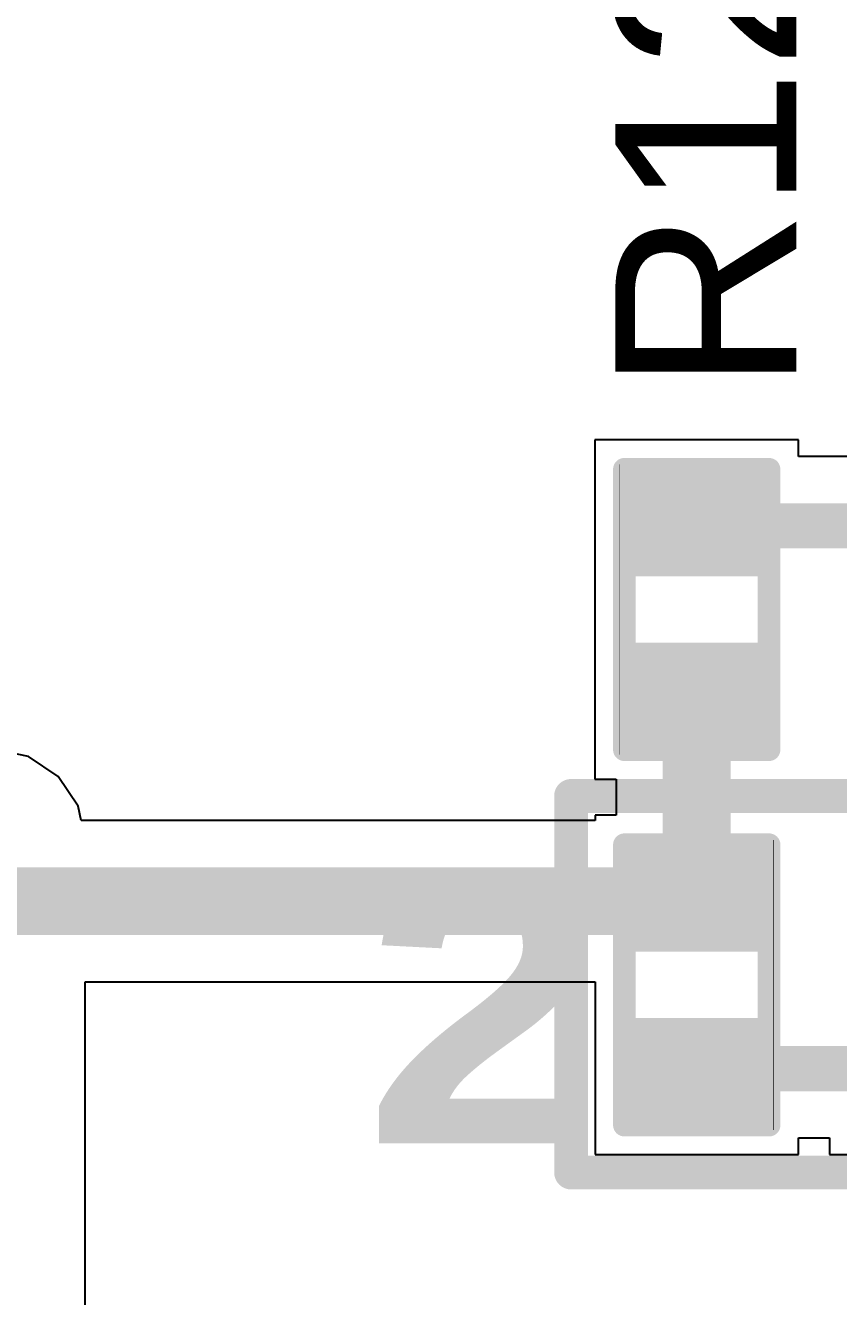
# Model space of a CAD drawing. Header units: inches. Extents: x -5 to 5328, y -4 to 5281.
# Drawn here: x 63.25 to 67.82, y 57.31 to 64.44 of the extents above; entities that cross this region are included whole.
import ezdxf

# ---------------------------------------------------------------- set-up
doc = ezdxf.new("R2010")
doc.units = ezdxf.units.IN
for name, color, linetype in [('Top Layer', 1, 'Continuous'), ('Top Overlay', 2, 'Continuous'), ('Top Paste', 8, 'Continuous'), ('Top Solder', 216, 'Continuous')]:
    doc.layers.add(name, color=color, linetype=linetype)
doc.styles.add('Arial', font='', dxfattribs={"height": 0.2})
doc.styles.add('Arial Black_Bold', font='', dxfattribs={"height": 0.2})
doc.styles.get('Arial').set_extended_font_data('Arial')
doc.styles.get('Arial Black_Bold').set_extended_font_data('Arial Black', bold=True)

# ---------------------------------------------------------------- blocks, each defined once
blk = doc.blocks.new('R___0402_87')
at = {"layer": 'Top Layer'}
for points in [[(-0.6985, -0.3175), (-0.6985, 0.3175), (-0.2413, 0.3175), (-0.2413, -0.3175)], [(0.2413, -0.3175), (0.2413, 0.3175), (0.6985, 0.3175), (0.6985, -0.3175)]]:
    blk.add_hatch(color=1, dxfattribs=at).paths.add_polyline_path(points)
at = {"layer": 'Top Paste'}
for points in [[(-0.6985, -0.3175), (-0.6985, 0.3175), (-0.2413, 0.3175), (-0.2413, -0.3175)], [(0.2413, -0.3175), (0.2413, 0.3175), (0.6985, 0.3175), (0.6985, -0.3175)]]:
    blk.add_hatch(color=8, dxfattribs=at).paths.add_polyline_path(points)
at = {"layer": 'Top Solder'}
for points in [[(-0.7535, -0.3725), (-0.7535, 0.3725), (-0.1863, 0.3725), (-0.1863, -0.3725)], [(0.1863, -0.3725), (0.1863, 0.3725), (0.7535, 0.3725), (0.7535, -0.3725)]]:
    blk.add_hatch(color=216, dxfattribs=at).paths.add_polyline_path(points)
at = {"layer": 'Top Overlay'}
for points in [[(-0.7874, 0.4064, 0.127, 0.127, 0), (-0.7874, -0.4064, 0.127, 0.127, 0)], [(-0.7874, 0.4064, 0.127, 0.127, 0), (0.7874, 0.4064, 0.127, 0.127, 0)], [(0.7874, 0.4064, 0.127, 0.127, 0), (0.7874, -0.4064, 0.127, 0.127, 0)], [(-0.7874, -0.4064, 0.127, 0.127, 0), (0.7874, -0.4064, 0.127, 0.127, 0)], [(-0.8128, -0.4318, 0.00323, 0.00323, 0), (0.8128, -0.4318, 0.00323, 0.00323, 0)]]:
    blk.add_lwpolyline(points, format="xyseb", dxfattribs=at)
for points in [[(-0.8191, 0.4064, 0.0635, 0.0635, 1), (-0.7556, 0.4064, 0.0635, 0.0635, 1)], [(-0.8191, 0.4064, 0.0635, 0.0635, 1), (-0.7556, 0.4064, 0.0635, 0.0635, 1)], [(0.7556, 0.4064, 0.0635, 0.0635, 1), (0.8191, 0.4064, 0.0635, 0.0635, 1)], [(0.7556, 0.4064, 0.0635, 0.0635, 1), (0.8191, 0.4064, 0.0635, 0.0635, 1)], [(-0.8191, -0.4064, 0.0635, 0.0635, 1), (-0.7556, -0.4064, 0.0635, 0.0635, 1)], [(-0.8191, -0.4064, 0.0635, 0.0635, 1), (-0.7556, -0.4064, 0.0635, 0.0635, 1)], [(0.7556, -0.4064, 0.0635, 0.0635, 1), (0.8191, -0.4064, 0.0635, 0.0635, 1)], [(0.7556, -0.4064, 0.0635, 0.0635, 1), (0.8191, -0.4064, 0.0635, 0.0635, 1)], [(-0.8136, -0.4318, 0.00161, 0.00161, 1), (-0.812, -0.4318, 0.00161, 0.00161, 1)], [(0.812, -0.4318, 0.00161, 0.00161, 1), (0.8136, -0.4318, 0.00161, 0.00161, 1)]]:
    blk.add_lwpolyline(points, format="xyseb", close=True, dxfattribs=at)
blk = doc.blocks.new('R___0402_88')
at = {"layer": 'Top Layer'}
for points in [[(-0.6985, -0.3175), (-0.6985, 0.3175), (-0.2413, 0.3175), (-0.2413, -0.3175)], [(0.2413, -0.3175), (0.2413, 0.3175), (0.6985, 0.3175), (0.6985, -0.3175)]]:
    blk.add_hatch(color=1, dxfattribs=at).paths.add_polyline_path(points)
at = {"layer": 'Top Paste'}
for points in [[(-0.6985, -0.3175), (-0.6985, 0.3175), (-0.2413, 0.3175), (-0.2413, -0.3175)], [(0.2413, -0.3175), (0.2413, 0.3175), (0.6985, 0.3175), (0.6985, -0.3175)]]:
    blk.add_hatch(color=8, dxfattribs=at).paths.add_polyline_path(points)
at = {"layer": 'Top Solder'}
for points in [[(-0.7535, -0.3725), (-0.7535, 0.3725), (-0.1863, 0.3725), (-0.1863, -0.3725)], [(0.1863, -0.3725), (0.1863, 0.3725), (0.7535, 0.3725), (0.7535, -0.3725)]]:
    blk.add_hatch(color=216, dxfattribs=at).paths.add_polyline_path(points)
at = {"layer": 'Top Overlay'}
for points in [[(-0.7874, -0.4064, 0.127, 0.127, 0), (-0.7874, 0.4064, 0.127, 0.127, 0)], [(0.7874, 0.4064, 0.127, 0.127, 0), (-0.7874, 0.4064, 0.127, 0.127, 0)], [(0.7874, -0.4064, 0.127, 0.127, 0), (0.7874, 0.4064, 0.127, 0.127, 0)], [(0.7874, -0.4064, 0.127, 0.127, 0), (-0.7874, -0.4064, 0.127, 0.127, 0)], [(0.8128, -0.4318, 0.00323, 0.00323, 0), (-0.8128, -0.4318, 0.00323, 0.00323, 0)]]:
    blk.add_lwpolyline(points, format="xyseb", dxfattribs=at)
for points in [[(-0.8191, 0.4064, 0.0635, 0.0635, 1), (-0.7556, 0.4064, 0.0635, 0.0635, 1)], [(-0.8191, 0.4064, 0.0635, 0.0635, 1), (-0.7556, 0.4064, 0.0635, 0.0635, 1)], [(0.7556, 0.4064, 0.0635, 0.0635, 1), (0.8191, 0.4064, 0.0635, 0.0635, 1)], [(0.7556, 0.4064, 0.0635, 0.0635, 1), (0.8191, 0.4064, 0.0635, 0.0635, 1)], [(-0.8191, -0.4064, 0.0635, 0.0635, 1), (-0.7556, -0.4064, 0.0635, 0.0635, 1)], [(-0.8191, -0.4064, 0.0635, 0.0635, 1), (-0.7556, -0.4064, 0.0635, 0.0635, 1)], [(0.7556, -0.4064, 0.0635, 0.0635, 1), (0.8191, -0.4064, 0.0635, 0.0635, 1)], [(0.7556, -0.4064, 0.0635, 0.0635, 1), (0.8191, -0.4064, 0.0635, 0.0635, 1)], [(-0.8136, -0.4318, 0.00161, 0.00161, 1), (-0.812, -0.4318, 0.00161, 0.00161, 1)], [(0.812, -0.4318, 0.00161, 0.00161, 1), (0.8136, -0.4318, 0.00161, 0.00161, 1)]]:
    blk.add_lwpolyline(points, format="xyseb", close=True, dxfattribs=at)

msp = doc.modelspace()

# ---------------------------------------------------------------- linework, layer by layer
at = {"layer": 'Top Layer'}
for p, q in [((67.5964, 62.1176), (66.4534, 62.1176)), ((66.4534, 62.1176), (66.4534, 61.1524)), ((67.5964, 62.0233), (67.5964, 62.1176)), ((69.1046, 62.0233), (67.5964, 62.0233)), ((66.4534, 61.1524), (66.4534, 60.2126)), ((63.2704, 60.3402), (63.0722, 60.3796)), ((63.4384, 60.2279), (63.2704, 60.3402)), ((63.5507, 60.0599), (63.4384, 60.2279)), ((66.4534, 60.2126), (66.5718, 60.2126)), ((66.5718, 60.2126), (66.5718, 60.0094)), ((63.5666, 59.98), (63.5507, 60.0599)), ((66.4536, 59.98), (63.5666, 59.98)), ((66.5718, 60.0094), (66.4536, 60.0094)), ((66.4536, 60.0094), (66.4536, 59.98)), ((63.5901, 44.2378), (63.5901, 59.0736)), ((63.5901, 59.0736), (66.4536, 59.0736)), ((66.4536, 59.0736), (66.4536, 58.1044)), ((67.5966, 58.1044), (67.5966, 58.1986)), ((67.5966, 58.1986), (67.7711, 58.1986)), ((67.7711, 58.1986), (67.7711, 58.1044)), ((66.4536, 58.1044), (67.5966, 58.1044)), ((67.7711, 58.1044), (68.9141, 58.1044))]:
    msp.add_line(p, q, dxfattribs=at)
for points in [[(67.0249, 61.635, 0.254, 0.254, 0), (67.025, 61.6349, 0.254, 0.254, 0)], [(67.025, 61.6349, 0.254, 0.254, 0), (69.676, 61.6349, 0.254, 0.254, 0)], [(67.025, 59.5269, 0.381, 0.381, 0), (67.025, 60.6951, 0.381, 0.381, 0)], [(67.0249, 60.6952, 0.254, 0.254, 0), (67.025, 60.6951, 0.254, 0.254, 0)], [(62.1023, 59.5268, 0.381, 0.381, 0), (67.0251, 59.5268, 0.381, 0.381, 0)], [(67.025, 59.5269, 0.254, 0.254, 0), (67.0251, 59.5268, 0.254, 0.254, 0)], [(67.0251, 58.587, 0.254, 0.254, 0), (68.3426, 58.587, 0.254, 0.254, 0)]]:
    msp.add_lwpolyline(points, format="xyseb", dxfattribs=at)
for points in [[(66.9614, 61.635, 0.127, 0.127, 1), (67.0884, 61.635, 0.127, 0.127, 1)], [(66.9615, 61.6349, 0.127, 0.127, 1), (67.0885, 61.6349, 0.127, 0.127, 1)], [(66.9615, 61.6349, 0.127, 0.127, 1), (67.0885, 61.6349, 0.127, 0.127, 1)], [(66.9297, 60.6951, 0.1905, 0.1905, 1), (67.1202, 60.6951, 0.1905, 0.1905, 1)], [(66.9614, 60.6952, 0.127, 0.127, 1), (67.0884, 60.6952, 0.127, 0.127, 1)], [(66.9615, 60.6951, 0.127, 0.127, 1), (67.0885, 60.6951, 0.127, 0.127, 1)], [(66.9297, 59.5269, 0.1905, 0.1905, 1), (67.1202, 59.5269, 0.1905, 0.1905, 1)], [(66.9298, 59.5268, 0.1905, 0.1905, 1), (67.1203, 59.5268, 0.1905, 0.1905, 1)], [(66.9615, 59.5269, 0.127, 0.127, 1), (67.0885, 59.5269, 0.127, 0.127, 1)], [(66.9616, 59.5268, 0.127, 0.127, 1), (67.0886, 59.5268, 0.127, 0.127, 1)], [(66.9616, 58.587, 0.127, 0.127, 1), (67.0886, 58.587, 0.127, 0.127, 1)]]:
    msp.add_lwpolyline(points, format="xyseb", close=True, dxfattribs=at)
at = {"layer": 'Top Overlay'}
for points in [[(66.3194, 60.1179, 0.1905, 0.1905, 0), (70.4342, 60.1179, 0.1905, 0.1905, 0)], [(66.3194, 58.0036, 0.1905, 0.1905, 0), (66.3194, 60.1179, 0.1905, 0.1905, 0)], [(66.3194, 58.0036, 0.1905, 0.1905, 0), (70.4342, 58.0036, 0.1905, 0.1905, 0)]]:
    msp.add_lwpolyline(points, format="xyseb", dxfattribs=at)
for points in [[(66.2718, 60.1179, 0.0952, 0.0952, 1), (66.367, 60.1179, 0.0952, 0.0952, 1)], [(66.2718, 60.1179, 0.0952, 0.0952, 1), (66.367, 60.1179, 0.0952, 0.0952, 1)], [(66.2718, 58.0036, 0.0952, 0.0952, 1), (66.367, 58.0036, 0.0952, 0.0952, 1)], [(66.2718, 58.0036, 0.0952, 0.0952, 1), (66.367, 58.0036, 0.0952, 0.0952, 1)]]:
    msp.add_lwpolyline(points, format="xyseb", close=True, dxfattribs=at)

# ---------------------------------------------------------------- block references
for name, p, rotation in [('R___0402_88', (67.0249, 61.1651), 270), ('R___0402_87', (67.0251, 59.0569), 90)]:
    msp.add_blockref(name, p, dxfattribs=dict(rotation=rotation))

# ---------------------------------------------------------------- texts
for s, height, rotation, style, p in [('R12', 1.016, 90, 'Arial', (67.5837, 62.3838)), ('2', 1.524, 360, 'Arial Black_Bold', (65.1563, 58.1678))]:
    msp.add_text(s, height=height, rotation=rotation, dxfattribs=dict(at, style=style)).set_placement(p)

doc.saveas('drawing.dxf')
